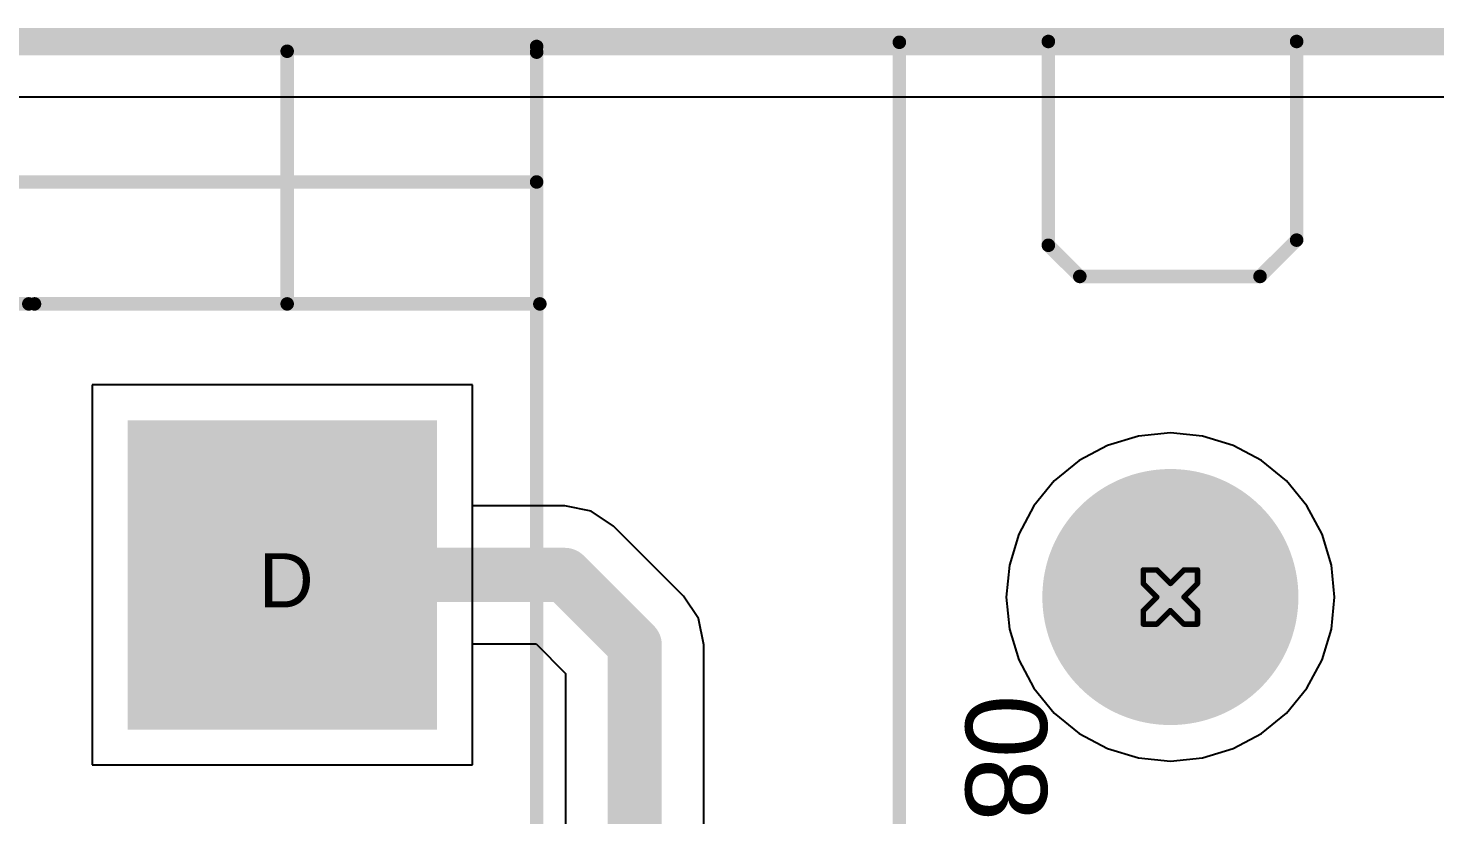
# Model space of a CAD drawing. Header units: inches. Extents: x 0 to 198, y 0 to 199.
# Drawn here: x 1.094 to 1.613, y 4.439 to 4.729 of the extents above; entities that cross this region are included whole.
import ezdxf

# ---------------------------------------------------------------- set-up
doc = ezdxf.new("R2010")
doc.units = ezdxf.units.IN
doc.header["$MEASUREMENT"] = 0
for name, color, linetype in [('Board Outline', 216, 'Continuous'), ('Bottom Layer', 5, 'Continuous'), ('Bottom Overlay', 54, 'Continuous'), ('Bottom Solder', 6, 'Continuous'), ('Drill Drawing', 1, 'Continuous'), ('Layer 1', 16, 'Continuous'), ('Layer 2', 76, 'Continuous'), ('Multi-Layer', 9, 'Continuous'), ('Pad Holes', 156, 'Continuous'), ('Top Layer', 1, 'Continuous'), ('Top Overlay', 2, 'Continuous'), ('Top Solder', 216, 'Continuous')]:
    doc.layers.add(name, color=color, linetype=linetype)
doc.styles.add('Arial', font='', dxfattribs={"height": 0.2})
doc.styles.get('Arial').set_extended_font_data('Arial')

# ---------------------------------------------------------------- blocks, each defined once
blk = doc.blocks.new('DB128V_5_08_9P_GN_S_22')
at = {"layer": 'Bottom Layer'}
h = blk.add_hatch(color=5, dxfattribs=at)
edge = h.paths.add_edge_path()
edge.add_arc((0.8, 0), 0.04528, 0, 360)
at = {"layer": 'Bottom Solder'}
h = blk.add_hatch(color=6, dxfattribs=at)
edge = h.paths.add_edge_path()
edge.add_arc((0.8, 0), 0.04724, 0, 360)
at = {"layer": 'Layer 1'}
h = blk.add_hatch(color=16, dxfattribs=at)
edge = h.paths.add_edge_path()
edge.add_arc((0.8, 0), 0.04528, 0, 360)
at = {"layer": 'Layer 2'}
h = blk.add_hatch(color=76, dxfattribs=at)
edge = h.paths.add_edge_path()
edge.add_arc((0.8, 0), 0.04528, 0, 360)
at = {"layer": 'Multi-Layer'}
h = blk.add_hatch(color=9, dxfattribs=at)
edge = h.paths.add_edge_path()
edge.add_arc((0.8, 0), 0.04528, 0, 360)
at = {"layer": 'Pad Holes'}
h = blk.add_hatch(color=7, dxfattribs=at)
edge = h.paths.add_edge_path()
edge.add_arc((0.8, 0), 0.02953, 0, 360)
at = {"layer": 'Top Layer'}
h = blk.add_hatch(color=1, dxfattribs=at)
edge = h.paths.add_edge_path()
edge.add_arc((0.8, 0), 0.04528, 0, 360)
at = {"layer": 'Top Solder'}
h = blk.add_hatch(color=216, dxfattribs=at)
edge = h.paths.add_edge_path()
edge.add_arc((0.8, 0), 0.04724, 0, 360)
at = {"layer": 'Top Overlay'}
for points in [[(0.9, 0.19685, 0.005, 0.005, 0), (0.9, -0.20472, 0.005, 0.005, 0)], [(0.76692, -0.11831, 0.005, 0.005, 0), (0.75342, -0.13171, 0.005, 0.005, 0)], [(0.83342, -0.11831, 0.005, 0.005, 0), (0.76692, -0.11831, 0.005, 0.005, 0)], [(0.84502, -0.12981, 0.005, 0.005, 0), (0.83342, -0.11831, 0.005, 0.005, 0)], [(0.75342, -0.13171, 0.005, 0.005, 0), (0.75342, -0.20501, 0.005, 0.005, 0)], [(0.84502, -0.12981, 0.005, 0.005, 0), (0.84502, -0.20501, 0.005, 0.005, 0)], [(0.9, -0.20472, 0.005, 0.005, 0), (-0.9, -0.20472, 0.005, 0.005, 0)]]:
    blk.add_lwpolyline(points, format="xyseb", dxfattribs=at)
for points in [[(0.76567, -0.11831, 0.0025, 0.0025, 1), (0.76817, -0.11831, 0.0025, 0.0025, 1)], [(0.76567, -0.11831, 0.0025, 0.0025, 1), (0.76817, -0.11831, 0.0025, 0.0025, 1)], [(0.83217, -0.11831, 0.0025, 0.0025, 1), (0.83467, -0.11831, 0.0025, 0.0025, 1)], [(0.83217, -0.11831, 0.0025, 0.0025, 1), (0.83467, -0.11831, 0.0025, 0.0025, 1)], [(0.75217, -0.13171, 0.0025, 0.0025, 1), (0.75467, -0.13171, 0.0025, 0.0025, 1)], [(0.75217, -0.13171, 0.0025, 0.0025, 1), (0.75467, -0.13171, 0.0025, 0.0025, 1)], [(0.84377, -0.12981, 0.0025, 0.0025, 1), (0.84627, -0.12981, 0.0025, 0.0025, 1)], [(0.84377, -0.12981, 0.0025, 0.0025, 1), (0.84627, -0.12981, 0.0025, 0.0025, 1)], [(0.89875, -0.20472, 0.0025, 0.0025, 1), (0.90125, -0.20472, 0.0025, 0.0025, 1)], [(0.89875, -0.20472, 0.0025, 0.0025, 1), (0.90125, -0.20472, 0.0025, 0.0025, 1)], [(0.75217, -0.20501, 0.0025, 0.0025, 1), (0.75467, -0.20501, 0.0025, 0.0025, 1)], [(0.84377, -0.20501, 0.0025, 0.0025, 1), (0.84627, -0.20501, 0.0025, 0.0025, 1)]]:
    blk.add_lwpolyline(points, format="xyseb", close=True, dxfattribs=at)
blk = doc.blocks.new('DB128L_5_08_4P_GN_S_220')
at = {"layer": 'Bottom Layer'}
blk.add_hatch(color=5, dxfattribs=at).paths.add_polyline_path([(-0.35512, 0.05512), (-0.24488, 0.05512), (-0.24488, -0.05512), (-0.35512, -0.05512)])
at = {"layer": 'Bottom Solder'}
blk.add_hatch(color=6, dxfattribs=at).paths.add_polyline_path([(-0.35709, 0.05709), (-0.24291, 0.05709), (-0.24291, -0.05709), (-0.35709, -0.05709)])
at = {"layer": 'Layer 1'}
blk.add_hatch(color=16, dxfattribs=at).paths.add_polyline_path([(-0.35512, 0.05512), (-0.24488, 0.05512), (-0.24488, -0.05512), (-0.35512, -0.05512)])
at = {"layer": 'Layer 2'}
blk.add_hatch(color=76, dxfattribs=at).paths.add_polyline_path([(-0.35512, 0.05512), (-0.24488, 0.05512), (-0.24488, -0.05512), (-0.35512, -0.05512)])
at = {"layer": 'Multi-Layer'}
blk.add_hatch(color=9, dxfattribs=at).paths.add_polyline_path([(-0.35512, 0.05512), (-0.24488, 0.05512), (-0.24488, -0.05512), (-0.35512, -0.05512)])
at = {"layer": 'Pad Holes'}
h = blk.add_hatch(color=7, dxfattribs=at)
edge = h.paths.add_edge_path()
edge.add_arc((-0.30148, 0), 0.02953, 90, 270)
edge.add_line((-0.30148, -0.02953), (-0.29852, -0.02953))
edge.add_arc((-0.29852, 0), 0.02953, 270, 450)
edge.add_line((-0.29852, 0.02953), (-0.30148, 0.02953))
at = {"layer": 'Top Layer'}
blk.add_hatch(color=1, dxfattribs=at).paths.add_polyline_path([(-0.35512, 0.05512), (-0.24488, 0.05512), (-0.24488, -0.05512), (-0.35512, -0.05512)])
at = {"layer": 'Top Solder'}
blk.add_hatch(color=216, dxfattribs=at).paths.add_polyline_path([(-0.35709, 0.05709), (-0.24291, 0.05709), (-0.24291, -0.05709), (-0.35709, -0.05709)])
at = {"layer": 'Top Overlay'}
for points in [[(-0.39381, 0.20079, 0.005, 0.005, 0), (-0.39381, -0.19291, 0.005, 0.005, 0)], [(-0.20854, -0.1, 0.005, 0.005, 0), (-0.395, -0.1, 0.005, 0.005, 0)], [(-0.30177, -0.1, 0.005, 0.005, 0), (-0.30177, -0.19323, 0.005, 0.005, 0)], [(0.18646, -0.1, 0.005, 0.005, 0), (-0.20646, -0.1, 0.005, 0.005, 0)], [(0.00708, -0.145, 0.005, 0.005, 0), (-0.39381, -0.145, 0.005, 0.005, 0)], [(0.01397, -0.195, 0.005, 0.005, 0), (-0.39381, -0.195, 0.005, 0.005, 0)]]:
    blk.add_lwpolyline(points, format="xyseb", dxfattribs=at)
for points in [[(-0.39625, -0.1, 0.0025, 0.0025, 1), (-0.39375, -0.1, 0.0025, 0.0025, 1)], [(-0.30302, -0.1, 0.0025, 0.0025, 1), (-0.30052, -0.1, 0.0025, 0.0025, 1)], [(-0.20979, -0.1, 0.0025, 0.0025, 1), (-0.20729, -0.1, 0.0025, 0.0025, 1)], [(-0.20771, -0.1, 0.0025, 0.0025, 1), (-0.20521, -0.1, 0.0025, 0.0025, 1)], [(-0.39506, -0.145, 0.0025, 0.0025, 1), (-0.39256, -0.145, 0.0025, 0.0025, 1)], [(-0.39506, -0.19291, 0.0025, 0.0025, 1), (-0.39256, -0.19291, 0.0025, 0.0025, 1)], [(-0.30302, -0.19323, 0.0025, 0.0025, 1), (-0.30052, -0.19323, 0.0025, 0.0025, 1)], [(-0.39506, -0.195, 0.0025, 0.0025, 1), (-0.39256, -0.195, 0.0025, 0.0025, 1)]]:
    blk.add_lwpolyline(points, format="xyseb", close=True, dxfattribs=at)

msp = doc.modelspace()

# ---------------------------------------------------------------- linework, layer by layer
at = {"layer": 'Board Outline'}
msp.add_lwpolyline([(0, 4.72441, 0.01, 0.01, 0), (6.29921, 4.72441, 0.01, 0.01, 0)], format="xyseb", dxfattribs=at)
at = {"layer": 'Bottom Layer'}
for p, q in [((0.33592, 4.70402), (5.96031, 4.70402)), ((1.25779, 4.59776), (1.11755, 4.59776)), ((1.11755, 4.59776), (1.11755, 4.45752)), ((1.25779, 4.55313), (1.25779, 4.59776)), ((1.29183, 4.55313), (1.25779, 4.55313)), ((1.30159, 4.55119), (1.29183, 4.55313)), ((1.30986, 4.54567), (1.30159, 4.55119)), ((1.33569, 4.51983), (1.30986, 4.54567)), ((1.34122, 4.51156), (1.33569, 4.51983)), ((1.34316, 4.5018), (1.34122, 4.51156)), ((1.25779, 4.45752), (1.25779, 4.50215)), ((1.25779, 4.50215), (1.28127, 4.50215)), ((1.28127, 4.50215), (1.29218, 4.49125)), ((1.34316, 4.40014), (1.34316, 4.5018)), ((1.29218, 4.49125), (1.29218, 4.40014)), ((1.11755, 4.45752), (1.25779, 4.45752))]:
    msp.add_line(p, q, dxfattribs=at)
for points in [[(1.18767, 4.52764, 0.02, 0.02, 0), (1.29183, 4.52764, 0.02, 0.02, 0)], [(1.29183, 4.52764, 0.02, 0.02, 0), (1.31767, 4.5018, 0.02, 0.02, 0)], [(1.31767, 4.33003, 0.02, 0.02, 0), (1.31767, 4.5018, 0.02, 0.02, 0)]]:
    msp.add_lwpolyline(points, format="xyseb", dxfattribs=at)
for points in [[(1.18267, 4.52764, 0.01, 0.01, 1), (1.19267, 4.52764, 0.01, 0.01, 1)], [(1.28683, 4.52764, 0.01, 0.01, 1), (1.29683, 4.52764, 0.01, 0.01, 1)], [(1.28683, 4.52764, 0.01, 0.01, 1), (1.29683, 4.52764, 0.01, 0.01, 1)], [(1.31267, 4.5018, 0.01, 0.01, 1), (1.32267, 4.5018, 0.01, 0.01, 1)], [(1.31267, 4.5018, 0.01, 0.01, 1), (1.32267, 4.5018, 0.01, 0.01, 1)]]:
    msp.add_lwpolyline(points, format="xyseb", close=True, dxfattribs=at)
at = {"layer": 'Drill Drawing'}
for points in [[(1.50531, 4.52447, 0.002, 0.002, 0), (1.50531, 4.52947, 0.002, 0.002, 0)], [(1.50531, 4.52947, 0.002, 0.002, 0), (1.51031, 4.52947, 0.002, 0.002, 0)], [(1.51031, 4.52947, 0.002, 0.002, 0), (1.51531, 4.52447, 0.002, 0.002, 0)], [(1.51531, 4.52447, 0.002, 0.002, 0), (1.52031, 4.52947, 0.002, 0.002, 0)], [(1.52031, 4.52947, 0.002, 0.002, 0), (1.52531, 4.52947, 0.002, 0.002, 0)], [(1.52531, 4.52447, 0.002, 0.002, 0), (1.52531, 4.52947, 0.002, 0.002, 0)], [(1.50531, 4.52447, 0.002, 0.002, 0), (1.51031, 4.51947, 0.002, 0.002, 0)], [(1.52031, 4.51947, 0.002, 0.002, 0), (1.52531, 4.52447, 0.002, 0.002, 0)], [(1.50531, 4.51447, 0.002, 0.002, 0), (1.51031, 4.51947, 0.002, 0.002, 0)], [(1.52031, 4.51947, 0.002, 0.002, 0), (1.52531, 4.51447, 0.002, 0.002, 0)], [(1.50531, 4.50947, 0.002, 0.002, 0), (1.50531, 4.51447, 0.002, 0.002, 0)], [(1.50531, 4.50947, 0.002, 0.002, 0), (1.51031, 4.50947, 0.002, 0.002, 0)], [(1.51031, 4.50947, 0.002, 0.002, 0), (1.51531, 4.51447, 0.002, 0.002, 0)], [(1.51531, 4.51447, 0.002, 0.002, 0), (1.52031, 4.50947, 0.002, 0.002, 0)], [(1.52031, 4.50947, 0.002, 0.002, 0), (1.52531, 4.50947, 0.002, 0.002, 0)], [(1.52531, 4.50947, 0.002, 0.002, 0), (1.52531, 4.51447, 0.002, 0.002, 0)]]:
    msp.add_lwpolyline(points, format="xyseb", dxfattribs=at)
for points in [[(1.50481, 4.52947, 0.001, 0.001, 1), (1.50581, 4.52947, 0.001, 0.001, 1)], [(1.50481, 4.52947, 0.001, 0.001, 1), (1.50581, 4.52947, 0.001, 0.001, 1)], [(1.50981, 4.52947, 0.001, 0.001, 1), (1.51081, 4.52947, 0.001, 0.001, 1)], [(1.50981, 4.52947, 0.001, 0.001, 1), (1.51081, 4.52947, 0.001, 0.001, 1)], [(1.51981, 4.52947, 0.001, 0.001, 1), (1.52081, 4.52947, 0.001, 0.001, 1)], [(1.51981, 4.52947, 0.001, 0.001, 1), (1.52081, 4.52947, 0.001, 0.001, 1)], [(1.52481, 4.52947, 0.001, 0.001, 1), (1.52581, 4.52947, 0.001, 0.001, 1)], [(1.52481, 4.52947, 0.001, 0.001, 1), (1.52581, 4.52947, 0.001, 0.001, 1)], [(1.50481, 4.52447, 0.001, 0.001, 1), (1.50581, 4.52447, 0.001, 0.001, 1)], [(1.50481, 4.52447, 0.001, 0.001, 1), (1.50581, 4.52447, 0.001, 0.001, 1)], [(1.51481, 4.52447, 0.001, 0.001, 1), (1.51581, 4.52447, 0.001, 0.001, 1)], [(1.51481, 4.52447, 0.001, 0.001, 1), (1.51581, 4.52447, 0.001, 0.001, 1)], [(1.52481, 4.52447, 0.001, 0.001, 1), (1.52581, 4.52447, 0.001, 0.001, 1)], [(1.52481, 4.52447, 0.001, 0.001, 1), (1.52581, 4.52447, 0.001, 0.001, 1)], [(1.50981, 4.51947, 0.001, 0.001, 1), (1.51081, 4.51947, 0.001, 0.001, 1)], [(1.50981, 4.51947, 0.001, 0.001, 1), (1.51081, 4.51947, 0.001, 0.001, 1)], [(1.51981, 4.51947, 0.001, 0.001, 1), (1.52081, 4.51947, 0.001, 0.001, 1)], [(1.51981, 4.51947, 0.001, 0.001, 1), (1.52081, 4.51947, 0.001, 0.001, 1)], [(1.50481, 4.51447, 0.001, 0.001, 1), (1.50581, 4.51447, 0.001, 0.001, 1)], [(1.50481, 4.51447, 0.001, 0.001, 1), (1.50581, 4.51447, 0.001, 0.001, 1)], [(1.50481, 4.50947, 0.001, 0.001, 1), (1.50581, 4.50947, 0.001, 0.001, 1)], [(1.50481, 4.50947, 0.001, 0.001, 1), (1.50581, 4.50947, 0.001, 0.001, 1)], [(1.50981, 4.50947, 0.001, 0.001, 1), (1.51081, 4.50947, 0.001, 0.001, 1)], [(1.50981, 4.50947, 0.001, 0.001, 1), (1.51081, 4.50947, 0.001, 0.001, 1)], [(1.51481, 4.51447, 0.001, 0.001, 1), (1.51581, 4.51447, 0.001, 0.001, 1)], [(1.51481, 4.51447, 0.001, 0.001, 1), (1.51581, 4.51447, 0.001, 0.001, 1)], [(1.51981, 4.50947, 0.001, 0.001, 1), (1.52081, 4.50947, 0.001, 0.001, 1)], [(1.51981, 4.50947, 0.001, 0.001, 1), (1.52081, 4.50947, 0.001, 0.001, 1)], [(1.52481, 4.51447, 0.001, 0.001, 1), (1.52581, 4.51447, 0.001, 0.001, 1)], [(1.52481, 4.51447, 0.001, 0.001, 1), (1.52581, 4.51447, 0.001, 0.001, 1)], [(1.52481, 4.50947, 0.001, 0.001, 1), (1.52581, 4.50947, 0.001, 0.001, 1)], [(1.52481, 4.50947, 0.001, 0.001, 1), (1.52581, 4.50947, 0.001, 0.001, 1)]]:
    msp.add_lwpolyline(points, format="xyseb", close=True, dxfattribs=at)
at = {"layer": 'Layer 1'}
for p, q in [((0.33592, 4.70402), (5.96031, 4.70402)), ((1.25779, 4.59776), (1.11755, 4.59776)), ((1.11755, 4.59776), (1.11755, 4.45752)), ((1.25779, 4.45752), (1.25779, 4.59776)), ((1.11755, 4.45752), (1.25779, 4.45752))]:
    msp.add_line(p, q, dxfattribs=at)
at = {"layer": 'Layer 2'}
for p, q in [((0.33592, 4.70402), (5.96031, 4.70402)), ((1.25779, 4.59776), (1.11755, 4.59776)), ((1.11755, 4.59776), (1.11755, 4.45752)), ((1.25779, 4.45752), (1.25779, 4.59776)), ((1.50349, 4.57888), (1.49213, 4.57543)), ((1.51531, 4.58004), (1.50349, 4.57888)), ((1.52713, 4.57888), (1.51531, 4.58004)), ((1.53849, 4.57543), (1.52713, 4.57888)), ((1.49213, 4.57543), (1.48166, 4.56983)), ((1.54896, 4.56983), (1.53849, 4.57543)), ((1.48166, 4.56983), (1.47248, 4.5623)), ((1.55814, 4.5623), (1.54896, 4.56983)), ((1.47248, 4.5623), (1.46495, 4.55312)), ((1.56567, 4.55312), (1.55814, 4.5623)), ((1.46495, 4.55312), (1.45935, 4.54265)), ((1.57127, 4.54265), (1.56567, 4.55312)), ((1.45935, 4.54265), (1.45591, 4.53129)), ((1.57471, 4.53129), (1.57127, 4.54265)), ((1.45591, 4.53129), (1.45474, 4.51947)), ((1.57588, 4.51947), (1.57471, 4.53129)), ((1.45474, 4.51947), (1.45591, 4.50766)), ((1.57471, 4.50766), (1.57588, 4.51947)), ((1.45591, 4.50766), (1.45935, 4.4963)), ((1.57127, 4.4963), (1.57471, 4.50766)), ((1.45935, 4.4963), (1.46495, 4.48582)), ((1.56567, 4.48582), (1.57127, 4.4963)), ((1.46495, 4.48582), (1.47248, 4.47665)), ((1.55814, 4.47665), (1.56567, 4.48582)), ((1.47248, 4.47665), (1.48166, 4.46911)), ((1.54896, 4.46911), (1.55814, 4.47665)), ((1.48166, 4.46911), (1.49213, 4.46352)), ((1.53849, 4.46352), (1.54896, 4.46911)), ((1.49213, 4.46352), (1.50349, 4.46007)), ((1.50349, 4.46007), (1.51531, 4.45891)), ((1.51531, 4.45891), (1.52713, 4.46007)), ((1.52713, 4.46007), (1.53849, 4.46352)), ((1.11755, 4.45752), (1.25779, 4.45752))]:
    msp.add_line(p, q, dxfattribs=at)
at = {"layer": 'Top Layer'}
for p, q in [((0.33592, 4.70402), (5.96031, 4.70402)), ((1.25779, 4.59776), (1.11755, 4.59776)), ((1.11755, 4.59776), (1.11755, 4.45752)), ((1.25779, 4.45752), (1.25779, 4.59776)), ((1.11755, 4.45752), (1.25779, 4.45752))]:
    msp.add_line(p, q, dxfattribs=at)

# ---------------------------------------------------------------- block references
at = {"rotation": 180}
for name, p in [('DB128L_5_08_4P_GN_S_220', (0.88767, 4.52764)), ('DB128V_5_08_9P_GN_S_22', (2.31531, 4.51947))]:
    msp.add_blockref(name, p, dxfattribs=at)

# ---------------------------------------------------------------- texts
at = {"layer": 'Bottom Overlay', "style": 'Arial', "text_generation_flag": 2}
msp.add_text('R80', height=0.03, rotation=270, dxfattribs=at).set_placement((1.43976, 4.40651))
at = {"layer": 'Drill Drawing', "style": 'Arial'}
msp.add_text('D', height=0.02, dxfattribs=at).set_placement((1.17901, 4.51565))

doc.saveas('drawing.dxf')
